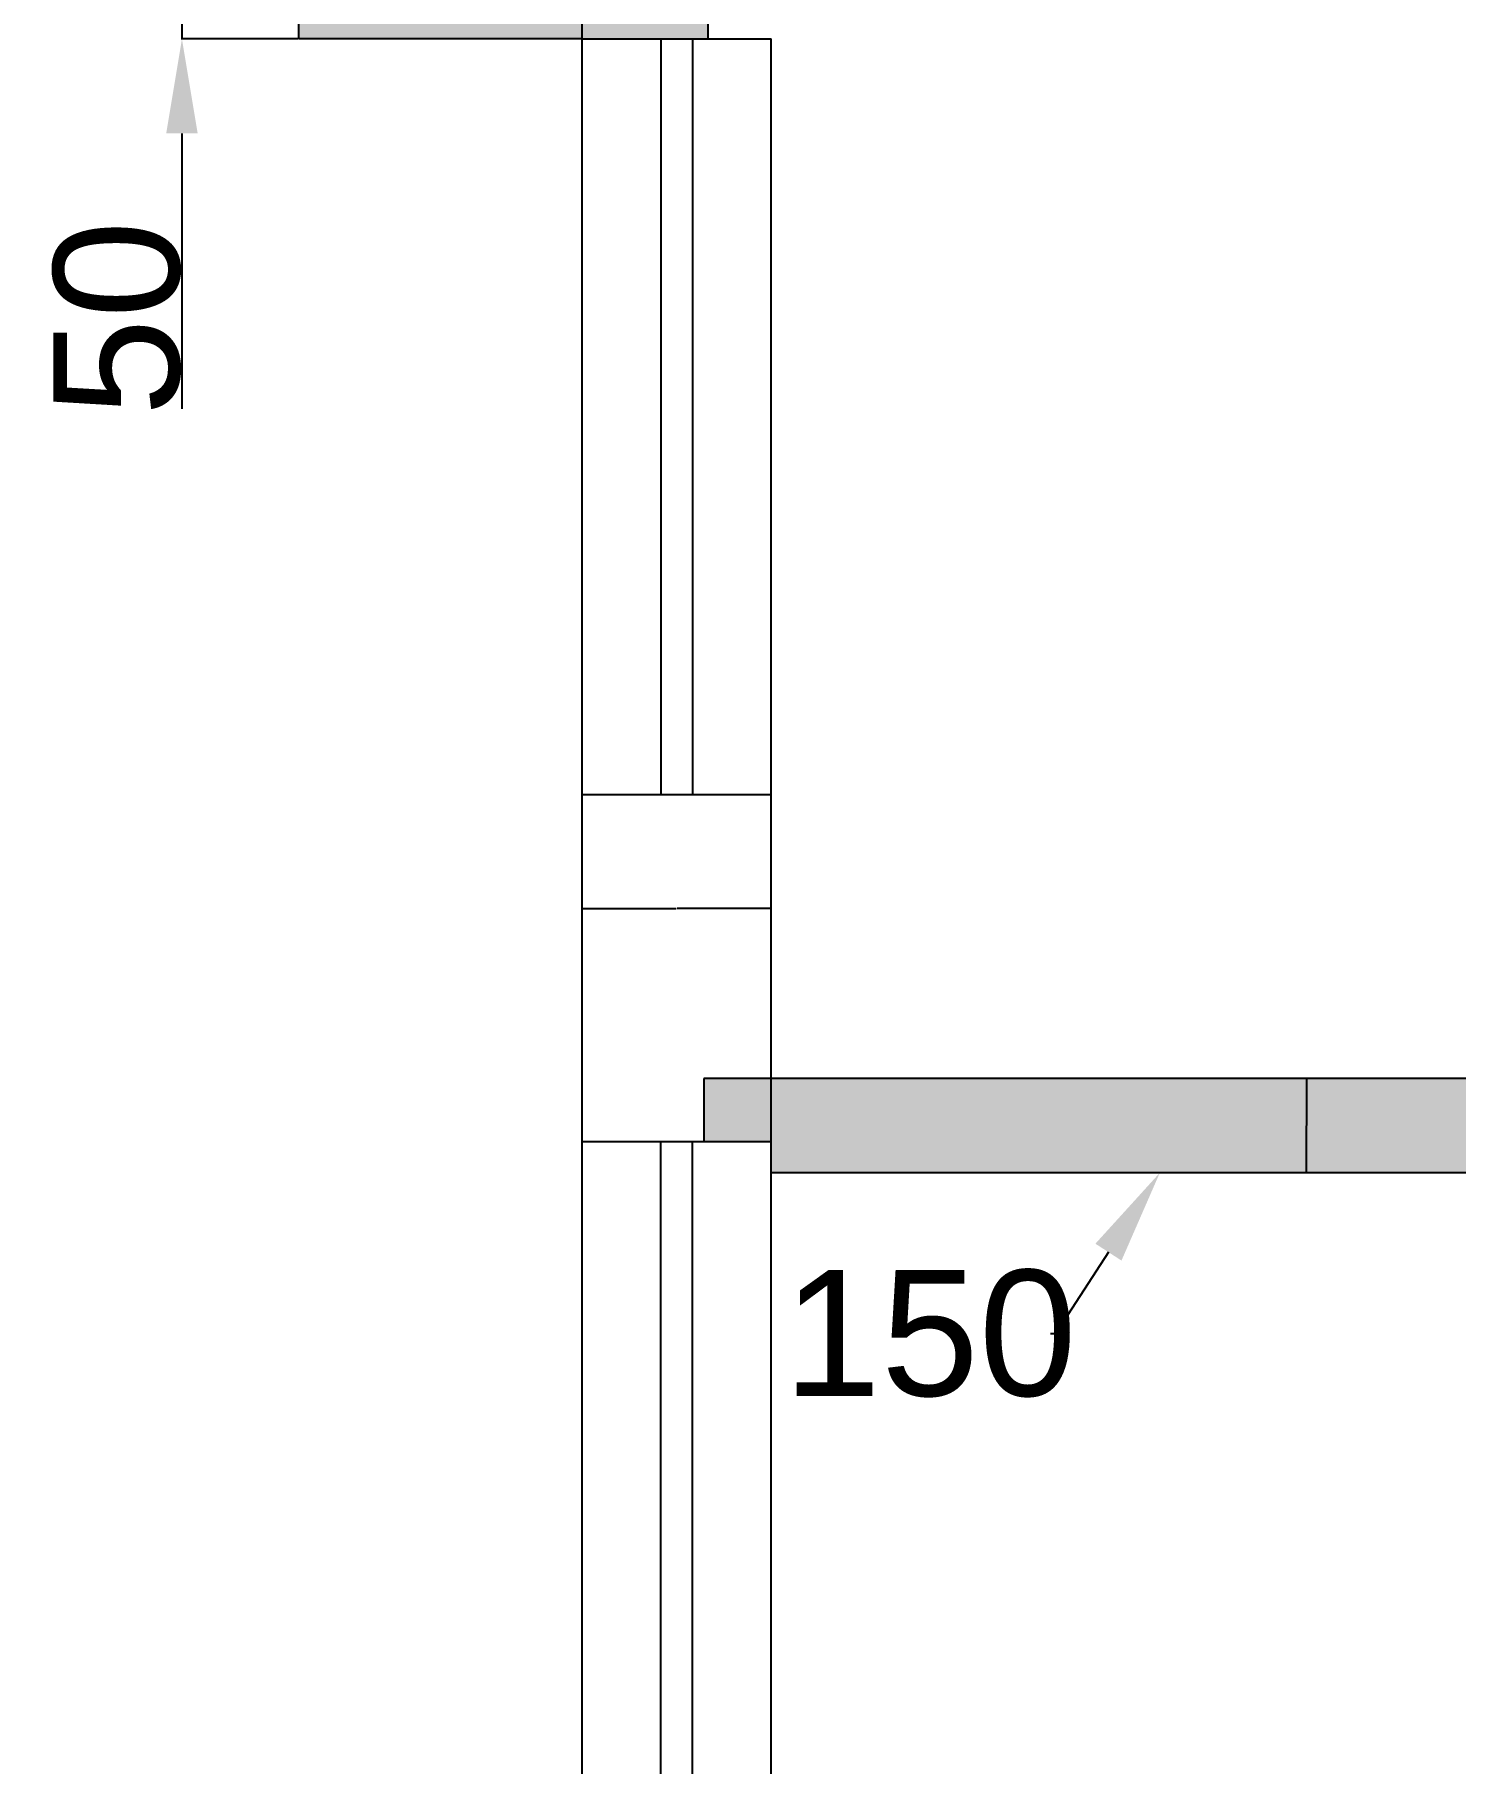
# Model space of a CAD drawing. Header units: millimetres. Extents: x -1589 to 35168, y -1989 to 23976.
# Drawn here: x 17652 to 19908, y 14703 to 17447 of the extents above; entities that cross this region are included whole.
import ezdxf
from ezdxf import colors
from ezdxf.entities.mleader import LeaderData, LeaderLine
from ezdxf.math import Vec2, Vec3

# ---------------------------------------------------------------- set-up
doc = ezdxf.new("R2010")
doc.units = ezdxf.units.MM
doc.layers.get('0').update_dxf_attribs({"true_color": 0xc2ced6})
doc.layers.add('Layer1', color=7, linetype='Continuous')
doc.styles.get("Standard").update_dxf_attribs({"font": 'arial.ttf'})
doc.dimstyles.new('ISO-25', dxfattribs={"dimtxt": 2.5, "dimasz": 2.5, "dimexe": 1.25, "dimexo": 0.625, "dimtad": 1, "dimtxsty": 'Standard', "dimcen": 2.5, "dimadec": 0, "dimazin": 0, "dimtfac": 1, "dimtmove": 0, "dimatfit": 3, "dimfxl": 1, "dimarcsym": 0})
doc.dimstyles.get("Standard").update_dxf_attribs({"dimtxt": 0.18, "dimasz": 0.18, "dimexe": 0.18, "dimexo": 0.0625, "dimgap": 0.09, "dimtad": 0, "dimtih": 1, "dimtoh": 1, "dimdec": 4, "dimzin": 0, "dimdsep": 46, "dimtxsty": 'Standard', "dimcen": 0.09, "dimadec": 0, "dimazin": 0, "dimtfac": 1, "dimtdec": 4, "dimtofl": 0, "dimtmove": 0, "dimatfit": 3, "dimfxl": 1, "dimtolj": 1, "dimtzin": 0, "dimarcsym": 0})

# ---------------------------------------------------------------- blocks, each defined once
blk = doc.blocks.new('*D95')
at = {"color": 0, "lineweight": -2, "transparency": 16777216}
for p, q in [((19671.4, 15790), (19671.4, 15715.3)), ((19671.5, 15790.2), (19671.6, 15790.2)), ((19671.4, 15640.3), (19671.4, 15715)), ((19671.5, 15640.2), (19671.6, 15640.2))]:
    blk.add_line(p, q, dxfattribs=at)
at = {"color": 0, "transparency": 16777216}
for points in [[(19671.4, 15790), (19671.4, 15790), (19671.4, 15790.2)], [(19671.4, 15640.3), (19671.4, 15640.3), (19671.4, 15640.2)]]:
    blk.add_solid(points, dxfattribs=at)
at = {"layer": 'Defpoints', "color": 0, "transparency": 16777216}
for p in [(19671.4, 15790.2), (19671.4, 15640.2), (19671.4, 15640.2)]:
    blk.add_point(p, dxfattribs=at)
at = {"color": 0, "transparency": 16777216, "insert": (19671.4, 15715.2), "char_height": 0.18, "attachment_point": 5}
blk.add_mtext('\\A1;150.0000', dxfattribs=at)
blk = doc.blocks.new('*D78')
at = {"color": 0, "lineweight": -2, "transparency": 16777216}
for p, q in [((18521.5, 16036.8), (18521.5, 16059.9)), ((18521.7, 16059.7), (18670.9, 16059.7)), ((18821.3, 16059.7), (18672.1, 16059.7)), ((18821.5, 16036.8), (18821.5, 16059.9))]:
    blk.add_line(p, q, dxfattribs=at)
at = {"color": 0, "transparency": 16777216}
for points in [[(18521.7, 16059.7), (18521.7, 16059.7), (18521.5, 16059.7)], [(18821.3, 16059.7), (18821.3, 16059.7), (18821.5, 16059.7)]]:
    blk.add_solid(points, dxfattribs=at)
at = {"layer": 'Defpoints', "color": 0, "transparency": 16777216}
for p in [(18821.5, 16059.7), (18521.5, 16036.8), (18821.5, 16036.8)]:
    blk.add_point(p, dxfattribs=at)
at = {"color": 0, "transparency": 16777216, "insert": (18671.5, 16059.7), "char_height": 0.18, "attachment_point": 5}
blk.add_mtext('\\A1;300.0000', dxfattribs=at)
blk = doc.blocks.new('*D96')
at = {"color": 0, "lineweight": -2, "ltscale": 100, "transparency": 16777216}
for p, q in [((17886.1, 17640.2), (17886.1, 17790.2)), ((18070.8, 17490.2), (17884.9, 17490.2)), ((17886.1, 17490.2), (17886.1, 17440.2)), ((18070.8, 17440.2), (17884.9, 17440.2)), ((17886.1, 17290.2), (17886.1, 16853.1))]:
    blk.add_line(p, q, dxfattribs=at)
at = {"color": 0, "ltscale": 100, "transparency": 16777216}
for points in [[(17861.1, 17640.2), (17911.1, 17640.2), (17886.1, 17490.2)], [(17861.1, 17290.2), (17911.1, 17290.2), (17886.1, 17440.2)]]:
    blk.add_solid(points, dxfattribs=at)
at = {"layer": 'Defpoints', "color": 0, "ltscale": 100, "transparency": 16777216}
for p in [(18071.5, 17490.2), (17886.1, 17440.2), (18071.5, 17440.2)]:
    blk.add_point(p, dxfattribs=at)
at = {"color": 0, "ltscale": 100, "transparency": 16777216, "insert": (17783.4, 16996.6), "char_height": 200, "attachment_point": 5, "rotation": 90}
blk.add_mtext('50', dxfattribs=at)

msp = doc.modelspace()

# ---------------------------------------------------------------- hatches: boundary and pattern name
h = msp.add_hatch()
h.set_pattern_fill('AR-CONC', color=256, scale=0.3)
h.set_pattern_definition([(50, (-28371.204, -14458.815), (54.6554, -4.781726), [5.715, -62.865]), (355, (-28371.204, -14458.815), (-10.573026, 57.317054), [4.572, -50.292175]), (100.451445, (-28366.65, -14459.214), (44.082374, 52.535326), [4.857003, -53.427073]), (46.1842, (-28371.204, -14443.575), (81.32371, -12.6127), [8.5725, -94.2975]), (96.63556, (-28364.43, -14444.63), (71.22124, 74.22784), [7.28551, -80.14068]), (351.18415, (-28371.204, -14443.575), (71.22124, 74.22784), [6.85799, -75.43792]), (21, (-28363.584, -14447.385), (45.484317, -30.67956), [5.715, -62.865]), (326, (-28363.584, -14447.385), (18.54061, 55.25639), [4.572, -50.292]), (71.451445, (-28359.794, -14449.94), (64.024926, 24.57683), [4.857003, -53.42698]), (37.5, (-28371.204, -14458.815), (0.926581, 25.3665117), [0, -49.6824, 0, -51.054, 0, -50.4825]), (7.5, (-28371.204, -14458.815), (20.045899, 30.054172), [0, -29.1084, 0, -48.5394, 0, -19.2405]), (327.5, (-28388.197, -14458.815), (40.6771786, -1.718623), [0, -19.05, 0, -59.436, 0, -78.867]), (317.5, (-28395.817, -14458.815), (44.438754, 7.627947), [0, -24.765, 0, -39.4716, 0, -56.007])])
h.paths.add_polyline_path([(26371.47485, 21015.16233), (23971.47485, 21015.16233), (23971.47485, 20940.16233), (26371.47485, 20940.16233)])
h.paths.add_polyline_path([(26471.47485, 21015.16233), (26371.47485, 21015.16233), (26371.47485, 20940.16233), (26471.47485, 20940.16233)])
h.paths.add_polyline_path([(27921.47485, 21015.16233), (26471.47485, 21015.16233), (26471.47485, 20940.16233), (27921.47485, 20940.16233)])
h.paths.add_polyline_path([(28221.47485, 21015.16233), (27921.47485, 21015.16233), (27921.47485, 20940.16233), (28221.47485, 20940.16233)])
h.paths.add_polyline_path([(32521.47485, 21015.16233), (28221.47485, 21015.16233), (28221.47485, 20940.16233), (32521.47485, 20940.16233)])
h.paths.add_polyline_path([(23971.47485, 21015.16233), (23871.47485, 21015.16233), (23871.47485, 21065.16233), (23796.47485, 21065.16233), (23796.47485, 20940.16233), (23971.47485, 20940.16233)])
h.paths.add_polyline_path([(32821.47485, 21015.16233), (32721.47485, 21015.16233), (32521.47485, 21015.16233), (32521.47485, 20940.16233), (32821.47485, 20940.16233)])
h.paths.add_polyline_path([(23971.47485, 17540.16233), (23671.47485, 17540.16233), (23671.47485, 17515.16233), (23671.47485, 17440.16233), (23971.47485, 17440.16233)])
h.paths.add_polyline_path([(26371.47485, 17540.16233), (23971.47485, 17540.16233), (23971.47485, 17440.16233), (26371.47485, 17440.16233)])
h.paths.add_polyline_path([(26471.47485, 17540.16233), (26371.47485, 17540.16233), (26371.47485, 17440.16233), (26471.47485, 17440.16233)])
h.paths.add_polyline_path([(27921.47485, 17540.16233), (27171.47485, 17540.16233), (26471.47485, 17540.16233), (26471.47485, 17440.16233), (27921.47485, 17440.16233)])
h.paths.add_polyline_path([(28221.47485, 17540.16233), (27921.47485, 17540.16233), (27921.47485, 17440.16233), (28221.47485, 17440.16233)])
h.paths.add_polyline_path([(32521.47485, 17540.16233), (28221.47485, 17540.16233), (28221.47485, 17440.16233), (32521.47485, 17440.16233)])
h.paths.add_polyline_path([(32821.47485, 17540.16233), (32521.47485, 17540.16233), (32521.47485, 17440.16233), (32821.47485, 17440.16233)])
h.paths.add_polyline_path([(32471.47485, 14115.16233), (28271.47485, 14115.16233), (28271.47485, 14040.16233), (32471.47485, 14040.16233)])
h.paths.add_polyline_path([(27871.47485, 14115.16233), (26471.47485, 14115.16233), (26471.47485, 14040.16233), (27871.47485, 14040.16233)])
h.paths.add_polyline_path([(26471.47485, 14115.16233), (26371.47485, 14115.16233), (26371.47485, 14040.16233), (26471.47485, 14040.16233)])
h.paths.add_polyline_path([(26371.47485, 14115.16233), (24021.47485, 14115.16233), (24021.47485, 14040.16233), (26371.47485, 14040.16233)])
h.paths.add_polyline_path([(23621.47485, 14115.16233), (22321.47485, 14115.16233), (22321.47485, 14040.16233), (23621.47485, 14040.16233)])
h.paths.add_polyline_path([(22021.47485, 13690.16233), (18871.47485, 13690.16233), (18871.47485, 13615.16233), (22021.47485, 13615.16233)])
h.paths.add_polyline_path([(20071.47485, 15790.16233), (18821.47485, 15790.16233), (18821.47485, 15640.16233), (20055.71374, 15640.16233), (19984.28517, 15690.16233), (20071.47485, 15690.16233)])
h.paths.add_polyline_path([(18821.47485, 15790.16233), (18714.86402, 15790.16233), (18714.86402, 15689.56089), (18821.47485, 15689.56089)])
h.paths.add_polyline_path([(22021.47485, 23315.16233), (18821.47485, 23315.16233), (18821.47485, 23240.16233), (22021.47485, 23240.16233)])
h.paths.add_polyline_path([(22321.47485, 23315.16233), (22021.47485, 23315.16233), (22021.47485, 23240.16233), (22321.47485, 23240.16233)])
h.paths.add_polyline_path([(23671.47485, 23315.16233), (22321.47485, 23315.16233), (22321.47485, 23240.16233), (23671.47485, 23240.16233)])
h.paths.add_polyline_path([(23971.47485, 23315.16233), (23671.47485, 23315.16233), (23671.47485, 23240.16233), (23971.47485, 23240.16233)])
h.paths.add_polyline_path([(24021.47485, 23315.16233), (23971.47485, 23315.16233), (23971.47485, 23240.16233), (24021.47485, 23240.16233)])
h.paths.add_polyline_path([(18521.47485, 23315.16233), (18371.47485, 23315.16233), (18371.47485, 23240.16233), (18521.47485, 23240.16233)])
h.paths.add_polyline_path([(18821.47485, 23315.16233), (18521.47485, 23315.16233), (18521.47485, 23240.16233), (18821.47485, 23240.16233)])
h = msp.add_hatch()
h.set_pattern_fill('AR-CONC', color=256, scale=0.1)
h.set_pattern_definition([(50, (-57940.74, -24081.835), (18.218467, -1.5939086), [1.905, -20.955]), (355, (-57940.74, -24081.835), (-3.524342, 19.1056845), [1.524, -16.7640584]), (100.451445, (-57939.221, -24081.968), (14.6941247, 17.5117752), [1.619001, -17.8090245]), (46.1842, (-57940.74, -24076.755), (27.107904, -4.204233), [2.8575, -31.4325]), (96.635558, (-57938.48, -24077.105), (23.7404134, 24.7426125), [2.428502, -26.713561]), (351.18415, (-57940.74, -24076.755), (23.7404134, 24.7426125), [2.285997, -25.145973]), (21, (-57938.2, -24078.025), (15.1614391, -10.2265198), [1.905, -20.955]), (326, (-57938.2, -24078.025), (6.180203, 18.4187966), [1.524, -16.764]), (71.451445, (-57936.936, -24078.877), (21.341642, 8.192277), [1.619001, -17.8089938]), (37.5, (-57940.7394, -24081.835), (0.30886033, 8.4555039), [0, -16.5608, 0, -17.018, 0, -16.8275]), (7.5, (-57940.739, -24081.835), (6.68196625, 10.0180575), [0, -9.7028, 0, -16.1798, 0, -6.4135]), (327.5, (-57946.4036, -24081.835), (13.5590595, -0.5728744), [0, -6.35, 0, -19.812, 0, -26.289]), (317.5, (-57948.944, -24081.835), (14.8129181, 2.5426491), [0, -8.255, 0, -13.1572, 0, -18.669])])
h.paths.add_polyline_path([(22021.47485, 13715.16233), (18871.47485, 13715.16233), (18871.47485, 13690.16233), (22021.47485, 13690.16233)])
h.paths.add_polyline_path([(18821.47485, 13715.16233), (18521.47485, 13715.16233), (18521.47485, 13690.16233), (18821.47485, 13690.16233)])
h.paths.add_polyline_path([(18871.47485, 13715.16233), (18821.47485, 13715.16233), (18821.47485, 13690.16233), (18871.47485, 13690.16233)])
h.paths.add_polyline_path([(18521.47485, 13715.16233), (18471.47485, 13715.16233), (18471.47485, 13690.16233), (18521.47485, 13690.16233)])
h.paths.add_polyline_path([(23671.47485, 14140.16233), (22321.47485, 14140.16233), (22321.47485, 14115.16233), (23621.47485, 14115.16233), (23671.47485, 14115.16233)])
h.paths.add_polyline_path([(23971.47485, 14165.16233), (23671.47485, 14165.16233), (23671.47485, 14140.16233), (23971.47485, 14140.16233)])
h.paths.add_polyline_path([(23971.47485, 14140.16233), (23671.47485, 14140.16233), (23671.47485, 14115.16233), (23971.47485, 14115.16233)])
h.paths.add_polyline_path([(26371.47485, 14140.16233), (25371.47485, 14140.16233), (23971.47485, 14140.16233), (23971.47485, 14115.16233), (26371.47485, 14115.16233)])
h.paths.add_polyline_path([(27921.47485, 14140.16233), (27121.47485, 14140.16233), (26471.47485, 14140.16233), (26471.47485, 14115.16233), (27871.47485, 14115.16233), (27921.47485, 14115.16233)])
h.paths.add_polyline_path([(26471.47485, 14140.16233), (26371.47485, 14140.16233), (26371.47485, 14115.16233), (26471.47485, 14115.16233)])
h.paths.add_polyline_path([(28221.47485, 14165.16233), (27921.47485, 14165.16233), (27921.47485, 14140.16233), (28221.47485, 14140.16233)])
h.paths.add_polyline_path([(28221.47485, 14140.16233), (27921.47485, 14140.16233), (27921.47485, 14115.16233), (28221.47485, 14115.16233)])
h.paths.add_polyline_path([(32521.47485, 14140.16233), (28221.47485, 14140.16233), (28221.47485, 14115.16233), (32521.47485, 14115.16233)])
h.paths.add_polyline_path([(32821.47485, 14165.16233), (32521.47485, 14165.16233), (32521.47485, 14140.16233), (32821.47485, 14140.16233)])
h.paths.add_polyline_path([(32821.47485, 14140.16233), (32521.47485, 14140.16233), (32521.47485, 14115.16233), (32821.47485, 14115.16233)])
h.paths.add_polyline_path([(32821.47485, 16390.16233), (32521.47485, 16390.16233), (32521.47485, 16240.16233), (32821.47485, 16240.16233)])
h.paths.add_polyline_path([(32821.47485, 16340.16233), (32821.47485, 16240.16233), (33271.47485, 16240.16233), (33271.47485, 16290.16233)])
h.paths.add_polyline_path([(32821.47485, 19790.16233), (32621.47485, 19790.16233), (32621.47485, 19640.16233), (32821.47485, 19640.16233)])
h.paths.add_polyline_path([(33271.47485, 19690.16233), (32821.47485, 19740.16233), (32821.47485, 19640.16233), (33271.47485, 19640.16233)])
h.paths.add_polyline_path([(28171.47485, 19790.16233), (27971.47485, 19790.16233), (27971.47485, 19640.16233), (28171.47485, 19640.16233)])
h.paths.add_polyline_path([(26471.47485, 19790.16233), (26371.47485, 19790.16233), (26371.47485, 19640.16233), (26471.47485, 19640.16233)])
h.paths.add_polyline_path([(28221.47485, 16390.16233), (27921.47485, 16390.16233), (27921.47485, 16240.16233), (28221.47485, 16240.16233)])
h.paths.add_polyline_path([(26471.47485, 16390.16233), (26371.47485, 16390.16233), (26371.47485, 16240.16233), (26471.47485, 16240.16233)])
h.paths.add_polyline_path([(23971.47485, 16390.16233), (23671.47485, 16390.16233), (23671.47485, 16240.16233), (23971.47485, 16240.16233)])
h.paths.add_polyline_path([(23871.47485, 19790.16233), (23671.47485, 19790.16233), (23671.47485, 19640.16233), (23871.47485, 19640.16233)])
h.paths.add_polyline_path([(18721.47485, 20915.16233), (18521.47485, 20915.16233), (18521.47485, 20865.16233), (18521.47485, 20765.16233), (18721.47485, 20765.16233)])
h.paths.add_polyline_path([(18521.47485, 20865.16233), (18071.47485, 20815.16233), (18071.47485, 20765.16233), (18521.47485, 20765.16233)])
h.paths.add_polyline_path([(18721.47485, 17590.16233), (18521.47485, 17590.16233), (18521.47485, 17540.16233), (18521.47485, 17440.16233), (18721.47485, 17440.16233)])
h.paths.add_polyline_path([(18521.47485, 17540.16233), (18071.47485, 17490.16233), (18071.47485, 17440.16233), (18521.47485, 17440.16233)])
h.paths.add_polyline_path([(32821.47485, 21165.16233), (32721.47485, 21165.16233), (32721.47485, 21015.16233), (32821.47485, 21015.16233)])

# ---------------------------------------------------------------- linework, layer by layer
at = {"layer": 'Layer1'}
for p, q in [((18521.47485, 17440.16233), (18521.47485, 23240.16233)), ((18721.47485, 17440.16233), (18721.47485, 23240.16233)), ((18071.47485, 17440.16233), (18071.47485, 17490.16233)), ((18521.47485, 17440.16233), (18071.47485, 17440.16233)), ((18521.47485, 14115.16233), (18521.47485, 17440.16233)), ((18521.47485, 17440.16233), (18821.47485, 17440.16233)), ((18521.47485, 17440.16233), (18721.47485, 17440.16233)), ((18646.47485, 17440.16233), (18646.47485, 16240.16233)), ((18696.47485, 17440.16233), (18696.47485, 16240.16233)), ((18821.47485, 14115.16233), (18821.47485, 17440.16233)), ((18821.47485, 16240.16233), (18521.47485, 16240.16233)), ((20071.47485, 15790.16233), (18714.86402, 15790.16233)), ((18714.86402, 15790.16233), (18714.86402, 15689.56089)), ((18821.47485, 15689.56089), (18521.47485, 15689.56089)), ((18646.47485, 13715.16233), (18646.47485, 15689.56089)), ((18696.47485, 13715.16233), (18696.47485, 15689.56089)), ((20055.71374, 15640.16233), (18821.47485, 15640.16233))]:
    msp.add_line(p, q, dxfattribs=at)

# ---------------------------------------------------------------- dimensions: what is measured, and where the dimension line sits
at = {"ltscale": 100}
dim = msp.add_linear_dim(base=(17886.1063, 17440.16233), p1=(18071.47485, 17490.16233), p2=(18071.47485, 17440.16233), angle=90, dimstyle='ISO-25', override={"dimtxt": 200, "dimasz": 150}, dxfattribs=at)
dim.commit()
dim.dimension.update_dxf_attribs({"geometry": '*D96', "text_midpoint": (17783.36671, 16996.63147)})
dim = msp.add_linear_dim(base=(18821.47485, 16059.71713), p1=(18521.47485, 16036.77994), p2=(18821.47485, 16036.77994), dimstyle='Standard')
dim.commit()
dim.dimension.update_dxf_attribs({"geometry": '*D78', "text_midpoint": (18671.47485, 16059.71713)})
dim = msp.add_linear_dim(base=(19671.4192, 15640.16233), p1=(19671.4192, 15790.16233), p2=(19671.4192, 15640.16233), angle=90, dimstyle='Standard')
dim.commit()
dim.dimension.update_dxf_attribs({"geometry": '*D95', "text_midpoint": (19671.4192, 15715.16233)})

# ---------------------------------------------------------------- leaders
ml = msp.add_multileader_mtext('Standard')
ml.set_content('150', color=256)
ml.set_leader_properties()
ml.build(insert=Vec2(0, 0))
ml.multileader.update_dxf_attribs({"arrow_head_size": 150})
ctx = ml.context
ctx.base_point, ctx.char_height, ctx.arrow_head_size, ctx.plane_origin = Vec3(18838.57333, 15384.36453), 200, 150, Vec3(19438.59429, 15640.16233)
notes = []
notes.append((ctx, [(0, (1, 1, 0), (19272.94714, 15384.36453), (-1, 0), 8, [(0, [(19438.59429, 15640.16233)], 0, [])])]))
ctx.mtext.insert, ctx.mtext.flow_direction = Vec3(18840.57333, 15486.06985), 5
for ctx, leaders in notes:
    for number, flags, end, landing, length, lines in leaders:
        leader = LeaderData()
        leader.index, (leader.has_last_leader_line, leader.has_dogleg_vector, leader.attachment_direction) = number, flags
        leader.last_leader_point, leader.dogleg_vector, leader.dogleg_length = Vec3(end), Vec3(landing), length
        for number, points, colour, breaks in lines:
            line = LeaderLine()
            line.index, line.vertices, line.color, line.breaks = number, Vec3.list(points), colors.encode_raw_color(colour), breaks
            leader.lines.append(line)
        ctx.leaders.append(leader)

doc.saveas('drawing.dxf')
